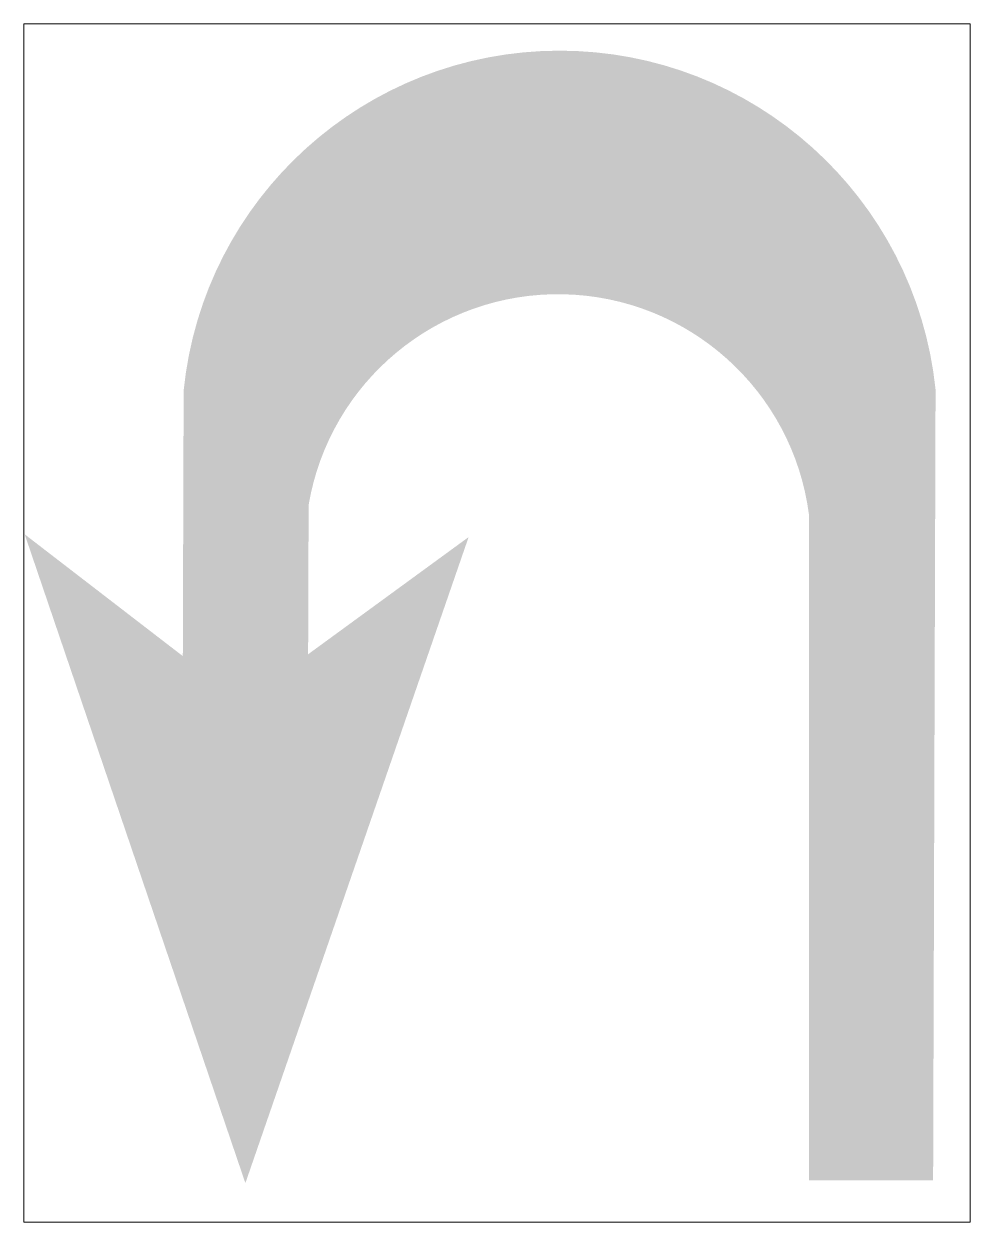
# Model space of a CAD drawing. Extents: x -3.75 to 3.75, y -4.75 to 4.75.
import ezdxf

# ---------------------------------------------------------------- set-up
doc = ezdxf.new("R2010")
doc.units = 0
doc.header["$LTSCALE"] = 0.01
doc.header["$MEASUREMENT"] = 0
doc.layers.get('0').update_dxf_attribs({"lineweight": 20})
doc.layers.get('Defpoints').update_dxf_attribs({"color": 111, "lineweight": 20})

msp = doc.modelspace()

# ---------------------------------------------------------------- hatches: boundary and pattern name
at = {"linetype": 'Continuous', "lineweight": 0}
h = msp.add_hatch(color=0, dxfattribs=at)
h.dxf.hatch_style = 1
edge = h.paths.add_edge_path()
edge.add_line((3.457400508284048, -4.42), (3.476769822425804, 1.851544995428768))
edge.add_arc((0.4967112852840475, 1.542214725659477), 2.996069775653933, 5.926083009278834, 174.2311377422179)
edge.add_line((-2.484184839783386, 1.843366501588108), (-2.490653082606006, -0.2625159869768359))
edge.add_line((-2.490653082606006, -0.2625159869768359), (-3.744254430469032, 0.703145201822438))
edge.add_line((-3.744254430469032, 0.703145201822438), (-1.994696151904468, -4.441364864371905))
edge.add_line((-1.994696151904468, -4.441364864371905), (-0.2249735753088986, 0.6812701673488428))
edge.add_line((-0.2249735753088986, 0.6812701673488428), (-1.497306779443368, -0.2479410882260131))
edge.add_line((-1.497306779443368, -0.2479410882260131), (-1.49337733741027, 0.935806726473829))
edge.add_arc((0.4841680553726958, 0.6015346414712127), 2.005598067243068, 7.3007386458094174, 170.4057654537359, ccw=False)
edge.add_line((2.473506346821547, 0.856400821072385), (2.473506346821546, -4.42))
edge.add_line((2.473506346821546, -4.42), (3.457400508284048, -4.42))

# ---------------------------------------------------------------- linework, layer by layer
at = {"layer": 'Defpoints'}
msp.add_lwpolyline([(-3.75, -4.75), (3.75, -4.75), (3.75, 4.75), (-3.75, 4.75)], close=True, dxfattribs=at)

doc.saveas('drawing.dxf')
